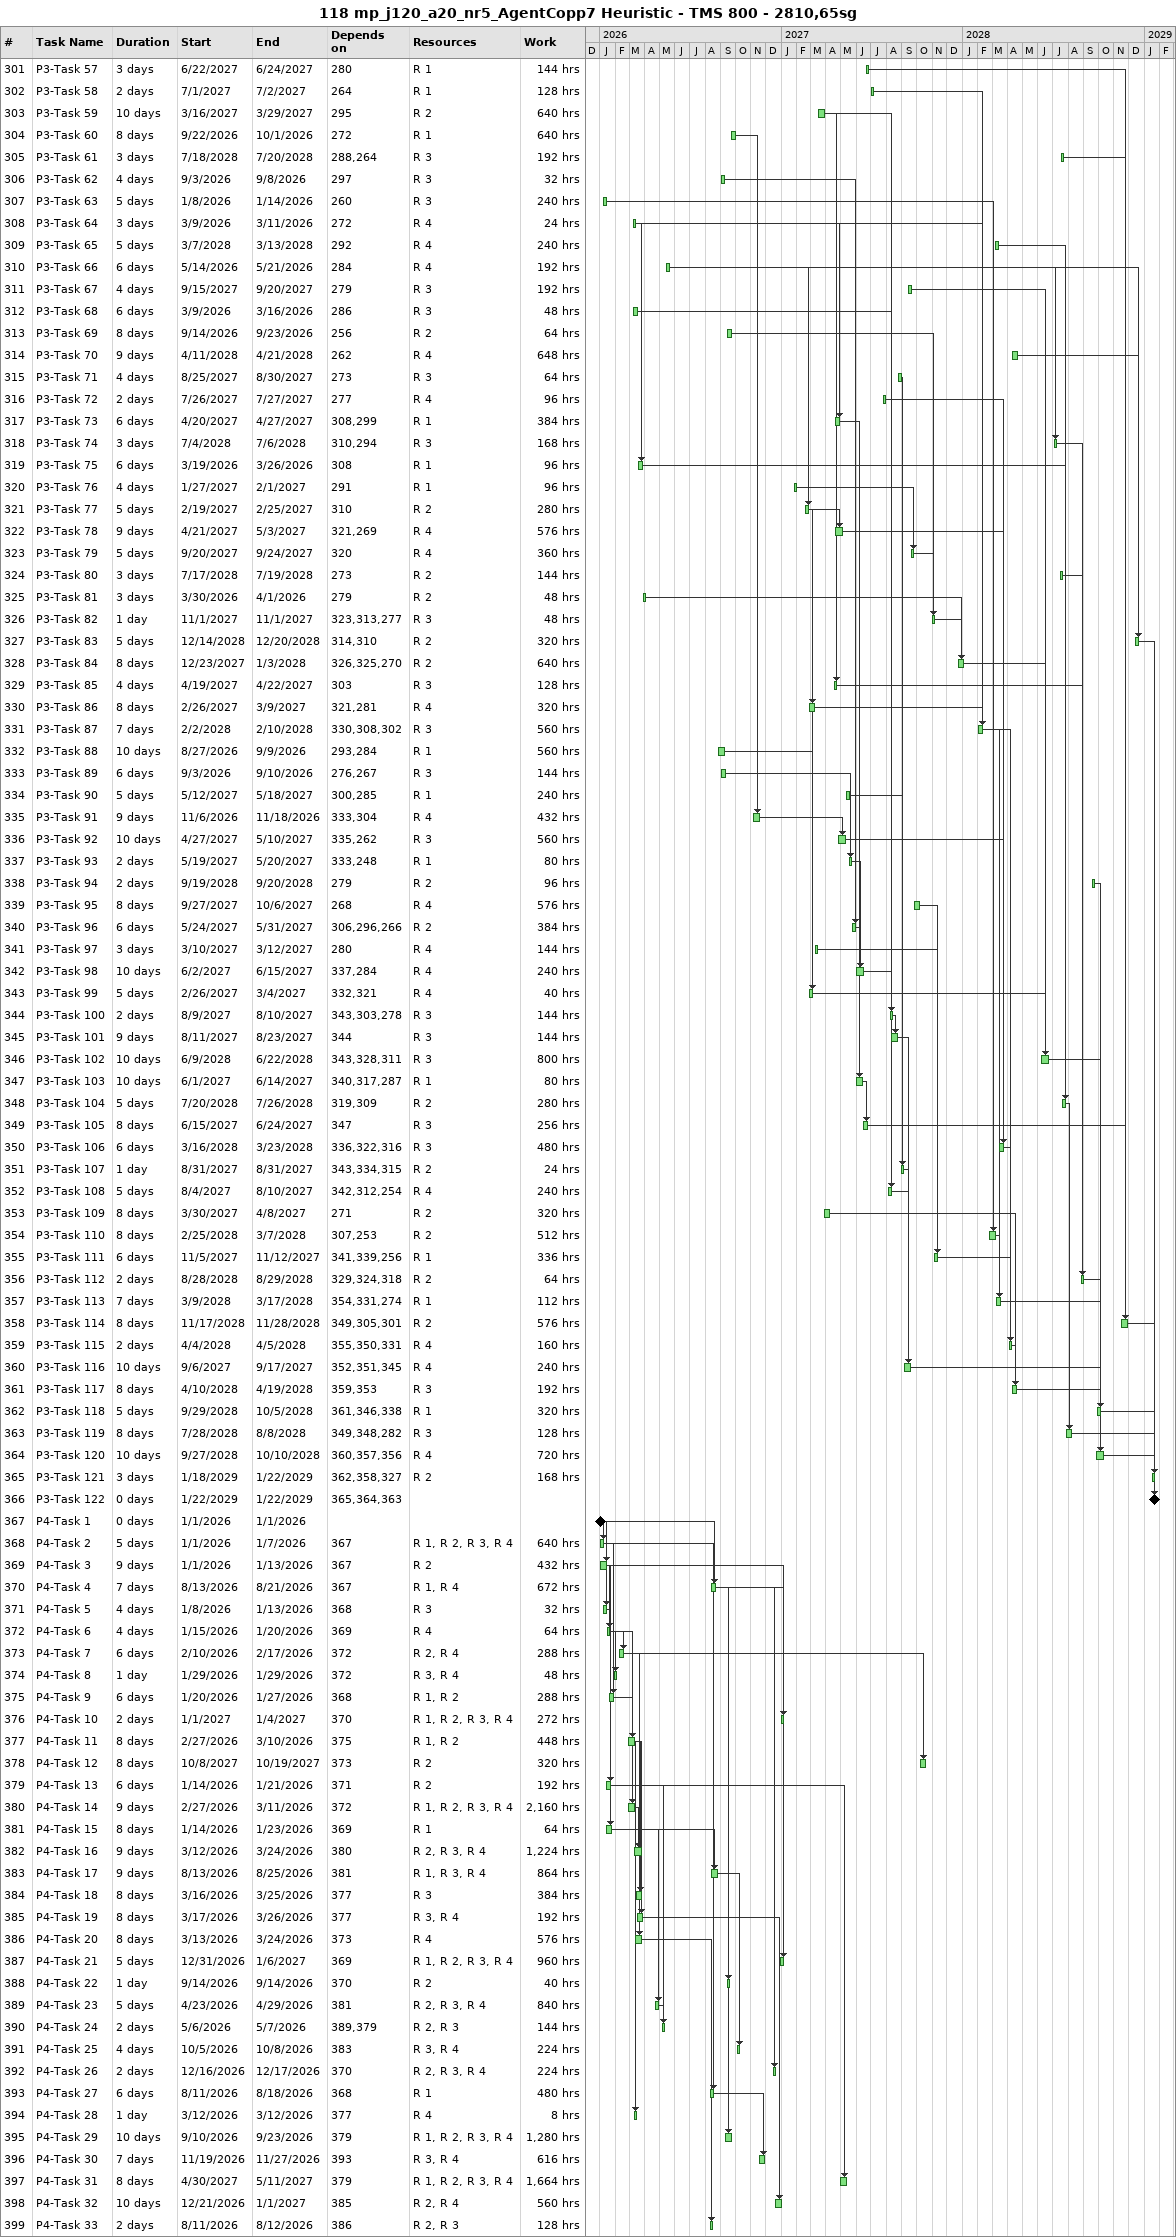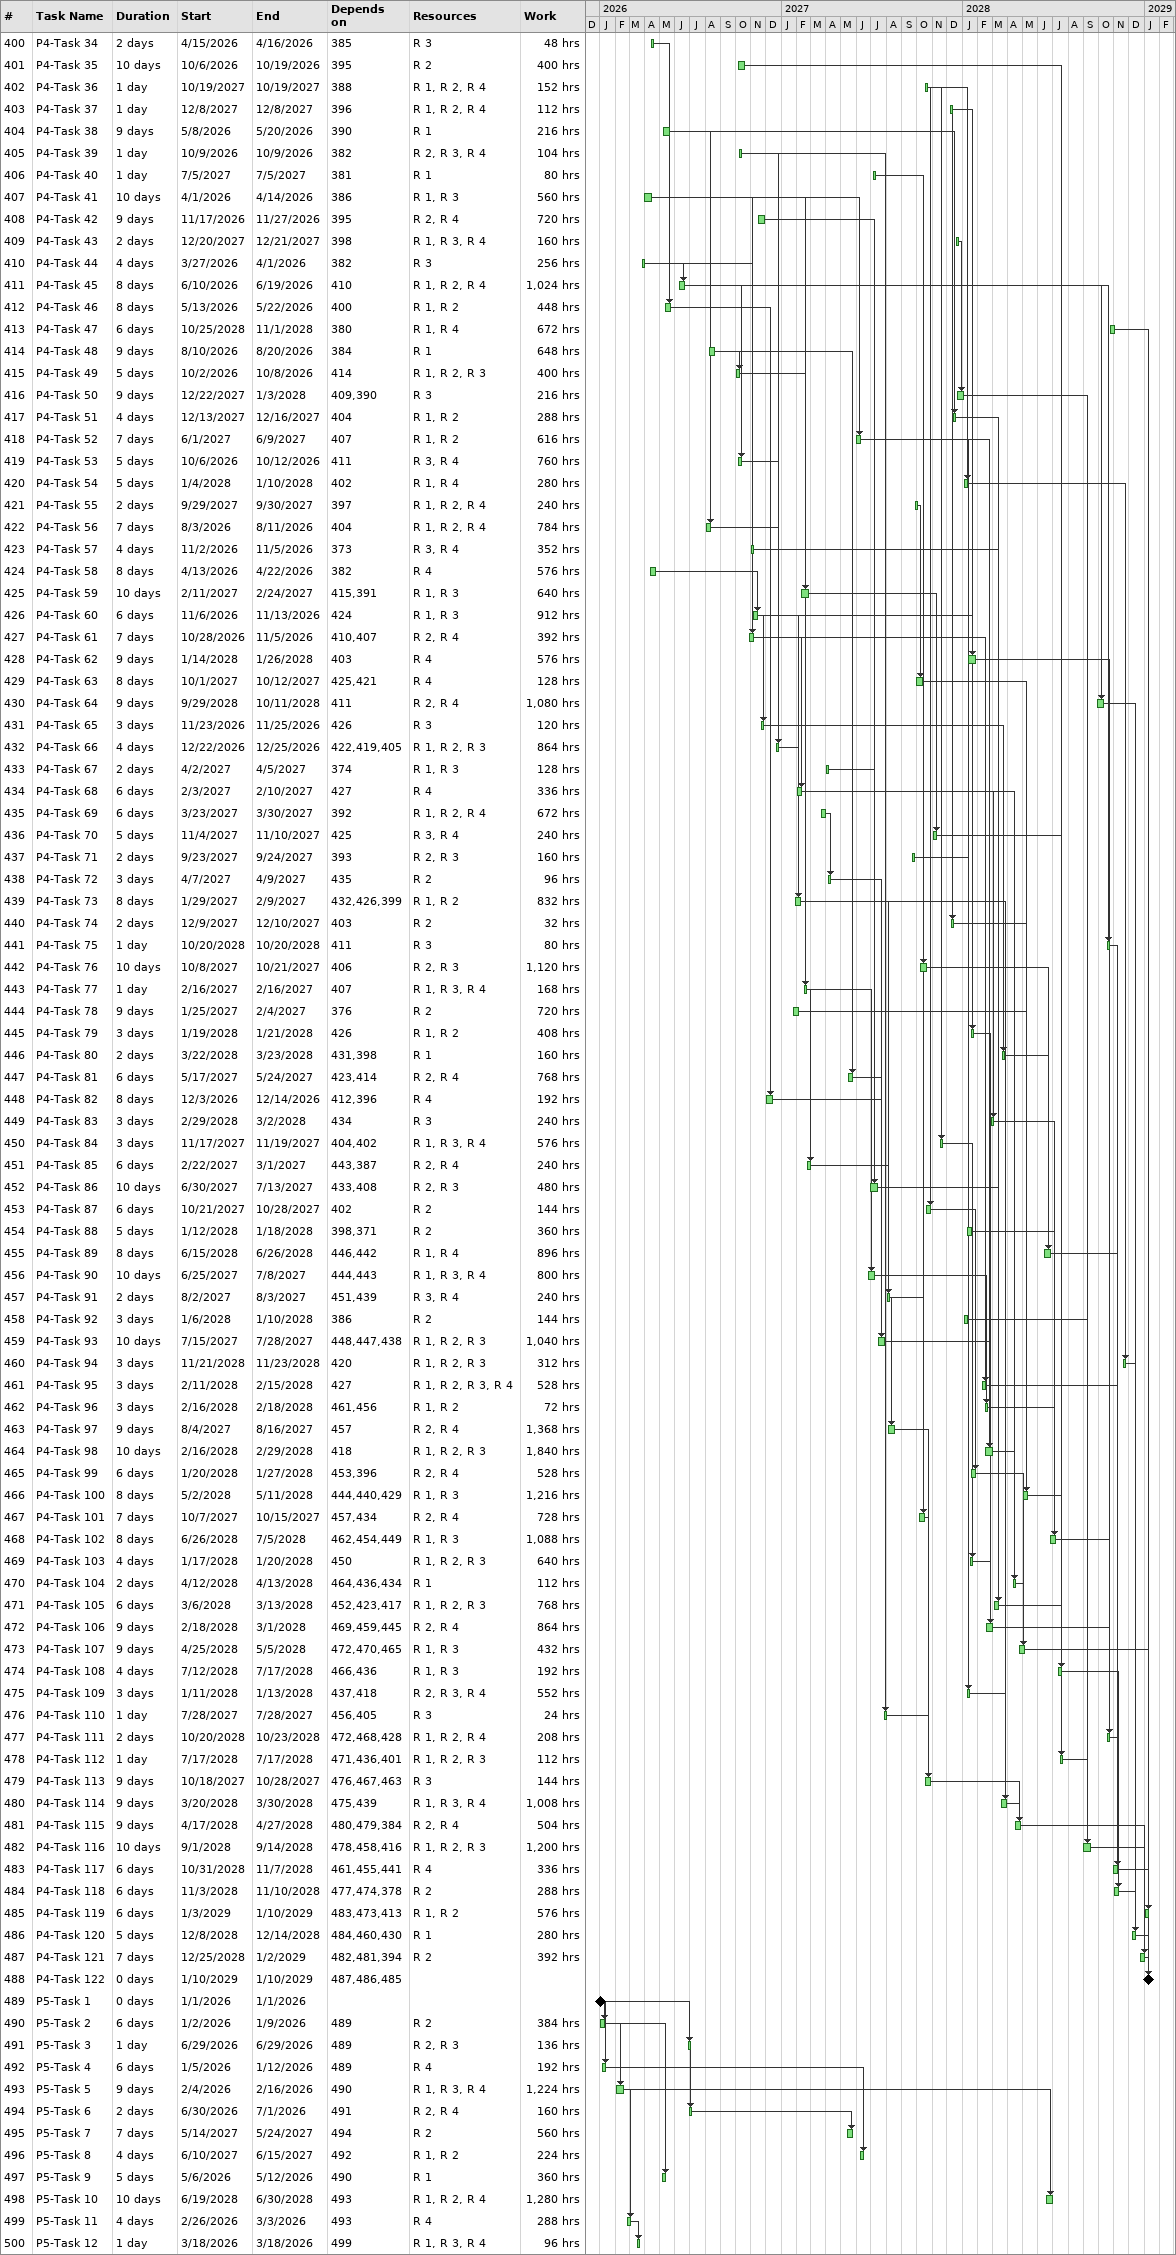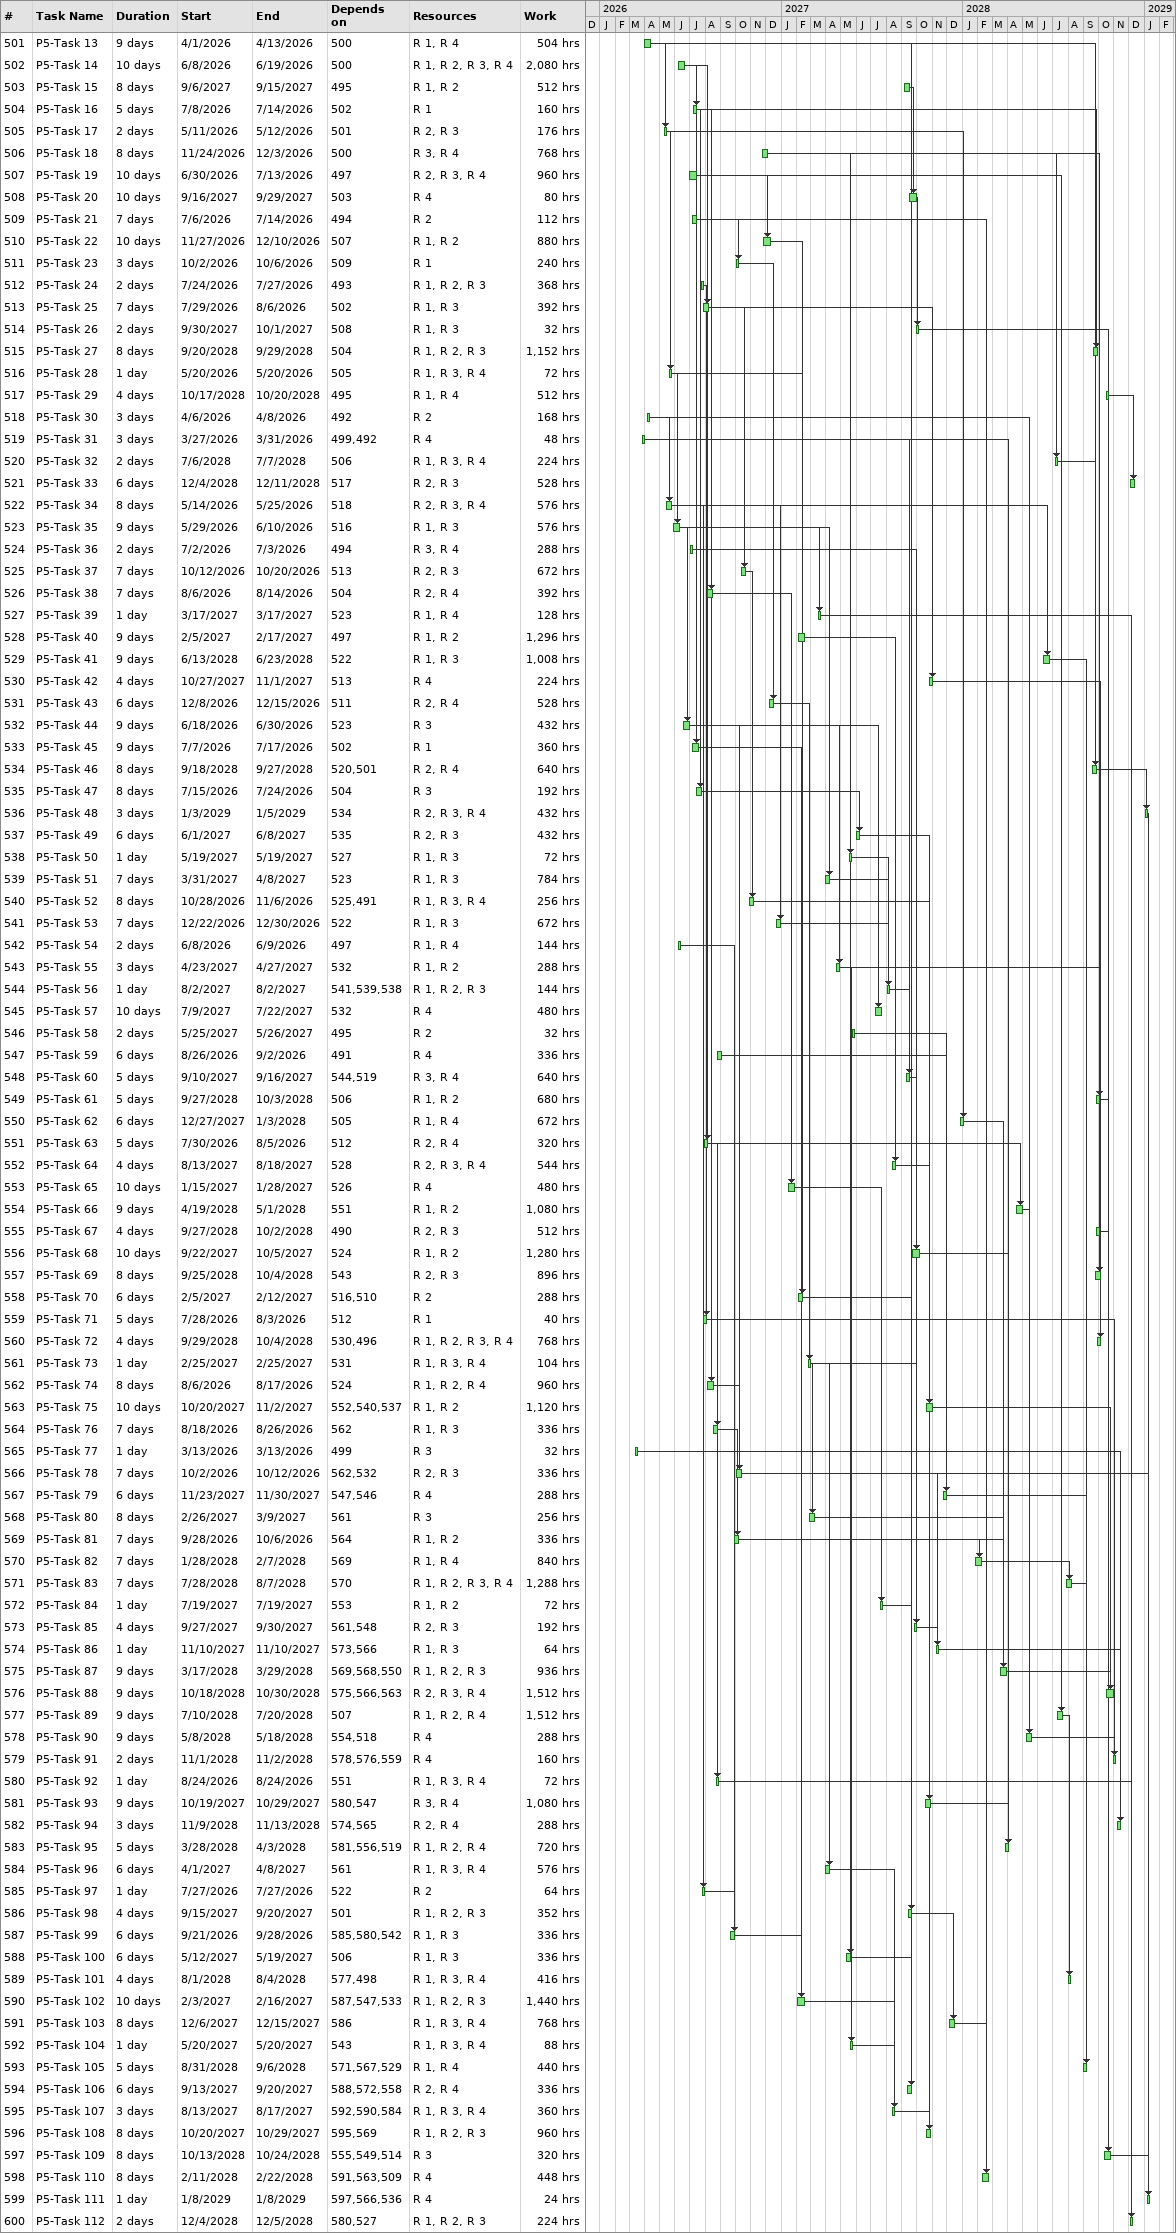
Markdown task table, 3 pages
118 mp_j120_a20_nr5_AgentCopp7 Heuristic - TMS 800 - 2810,65sg

| ID | Task | Duration | Start | Finish | Predecessors | Resources | Work (h) |
|---|---|---|---|---|---|---|---|
| 301 | P3-Task 57 | 3d | 2027-06-22 | 2027-06-24 | 280 | R 1 | 144 |
| 302 | P3-Task 58 | 2d | 2027-07-01 | 2027-07-02 | 264 | R 1 | 128 |
| 303 | P3-Task 59 | 10d | 2027-03-16 | 2027-03-29 | 295 | R 2 | 640 |
| 304 | P3-Task 60 | 8d | 2026-09-22 | 2026-10-01 | 272 | R 1 | 640 |
| 305 | P3-Task 61 | 3d | 2028-07-18 | 2028-07-20 | 288, 264 | R 3 | 192 |
| 306 | P3-Task 62 | 4d | 2026-09-03 | 2026-09-08 | 297 | R 3 | 32 |
| 307 | P3-Task 63 | 5d | 2026-01-08 | 2026-01-14 | 260 | R 3 | 240 |
| 308 | P3-Task 64 | 3d | 2026-03-09 | 2026-03-11 | 272 | R 4 | 24 |
| 309 | P3-Task 65 | 5d | 2028-03-07 | 2028-03-13 | 292 | R 4 | 240 |
| 310 | P3-Task 66 | 6d | 2026-05-14 | 2026-05-21 | 284 | R 4 | 192 |
| 311 | P3-Task 67 | 4d | 2027-09-15 | 2027-09-20 | 279 | R 3 | 192 |
| 312 | P3-Task 68 | 6d | 2026-03-09 | 2026-03-16 | 286 | R 3 | 48 |
| 313 | P3-Task 69 | 8d | 2026-09-14 | 2026-09-23 | 256 | R 2 | 64 |
| 314 | P3-Task 70 | 9d | 2028-04-11 | 2028-04-21 | 262 | R 4 | 648 |
| 315 | P3-Task 71 | 4d | 2027-08-25 | 2027-08-30 | 273 | R 3 | 64 |
| 316 | P3-Task 72 | 2d | 2027-07-26 | 2027-07-27 | 277 | R 4 | 96 |
| 317 | P3-Task 73 | 6d | 2027-04-20 | 2027-04-27 | 308, 299 | R 1 | 384 |
| 318 | P3-Task 74 | 3d | 2028-07-04 | 2028-07-06 | 310, 294 | R 3 | 168 |
| 319 | P3-Task 75 | 6d | 2026-03-19 | 2026-03-26 | 308 | R 1 | 96 |
| 320 | P3-Task 76 | 4d | 2027-01-27 | 2027-02-01 | 291 | R 1 | 96 |
| 321 | P3-Task 77 | 5d | 2027-02-19 | 2027-02-25 | 310 | R 2 | 280 |
| 322 | P3-Task 78 | 9d | 2027-04-21 | 2027-05-03 | 321, 269 | R 4 | 576 |
| 323 | P3-Task 79 | 5d | 2027-09-20 | 2027-09-24 | 320 | R 4 | 360 |
| 324 | P3-Task 80 | 3d | 2028-07-17 | 2028-07-19 | 273 | R 2 | 144 |
| 325 | P3-Task 81 | 3d | 2026-03-30 | 2026-04-01 | 279 | R 2 | 48 |
| 326 | P3-Task 82 | 1d | 2027-11-01 | 2027-11-01 | 323, 313, 277 | R 3 | 48 |
| 327 | P3-Task 83 | 5d | 2028-12-14 | 2028-12-20 | 314, 310 | R 2 | 320 |
| 328 | P3-Task 84 | 8d | 2027-12-23 | 2028-01-03 | 326, 325, 270 | R 2 | 640 |
| 329 | P3-Task 85 | 4d | 2027-04-19 | 2027-04-22 | 303 | R 3 | 128 |
| 330 | P3-Task 86 | 8d | 2027-02-26 | 2027-03-09 | 321, 281 | R 4 | 320 |
| 331 | P3-Task 87 | 7d | 2028-02-02 | 2028-02-10 | 330, 308, 302 | R 3 | 560 |
| 332 | P3-Task 88 | 10d | 2026-08-27 | 2026-09-09 | 293, 284 | R 1 | 560 |
| 333 | P3-Task 89 | 6d | 2026-09-03 | 2026-09-10 | 276, 267 | R 3 | 144 |
| 334 | P3-Task 90 | 5d | 2027-05-12 | 2027-05-18 | 300, 285 | R 1 | 240 |
| 335 | P3-Task 91 | 9d | 2026-11-06 | 2026-11-18 | 333, 304 | R 4 | 432 |
| 336 | P3-Task 92 | 10d | 2027-04-27 | 2027-05-10 | 335, 262 | R 3 | 560 |
| 337 | P3-Task 93 | 2d | 2027-05-19 | 2027-05-20 | 333, 248 | R 1 | 80 |
| 338 | P3-Task 94 | 2d | 2028-09-19 | 2028-09-20 | 279 | R 2 | 96 |
| 339 | P3-Task 95 | 8d | 2027-09-27 | 2027-10-06 | 268 | R 4 | 576 |
| 340 | P3-Task 96 | 6d | 2027-05-24 | 2027-05-31 | 306, 296, 266 | R 2 | 384 |
| 341 | P3-Task 97 | 3d | 2027-03-10 | 2027-03-12 | 280 | R 4 | 144 |
| 342 | P3-Task 98 | 10d | 2027-06-02 | 2027-06-15 | 337, 284 | R 4 | 240 |
| 343 | P3-Task 99 | 5d | 2027-02-26 | 2027-03-04 | 332, 321 | R 4 | 40 |
| 344 | P3-Task 100 | 2d | 2027-08-09 | 2027-08-10 | 343, 303, 278 | R 3 | 144 |
| 345 | P3-Task 101 | 9d | 2027-08-11 | 2027-08-23 | 344 | R 3 | 144 |
| 346 | P3-Task 102 | 10d | 2028-06-09 | 2028-06-22 | 343, 328, 311 | R 3 | 800 |
| 347 | P3-Task 103 | 10d | 2027-06-01 | 2027-06-14 | 340, 317, 287 | R 1 | 80 |
| 348 | P3-Task 104 | 5d | 2028-07-20 | 2028-07-26 | 319, 309 | R 2 | 280 |
| 349 | P3-Task 105 | 8d | 2027-06-15 | 2027-06-24 | 347 | R 3 | 256 |
| 350 | P3-Task 106 | 6d | 2028-03-16 | 2028-03-23 | 336, 322, 316 | R 3 | 480 |
| 351 | P3-Task 107 | 1d | 2027-08-31 | 2027-08-31 | 343, 334, 315 | R 2 | 24 |
| 352 | P3-Task 108 | 5d | 2027-08-04 | 2027-08-10 | 342, 312, 254 | R 4 | 240 |
| 353 | P3-Task 109 | 8d | 2027-03-30 | 2027-04-08 | 271 | R 2 | 320 |
| 354 | P3-Task 110 | 8d | 2028-02-25 | 2028-03-07 | 307, 253 | R 2 | 512 |
| 355 | P3-Task 111 | 6d | 2027-11-05 | 2027-11-12 | 341, 339, 256 | R 1 | 336 |
| 356 | P3-Task 112 | 2d | 2028-08-28 | 2028-08-29 | 329, 324, 318 | R 2 | 64 |
| 357 | P3-Task 113 | 7d | 2028-03-09 | 2028-03-17 | 354, 331, 274 | R 1 | 112 |
| 358 | P3-Task 114 | 8d | 2028-11-17 | 2028-11-28 | 349, 305, 301 | R 2 | 576 |
| 359 | P3-Task 115 | 2d | 2028-04-04 | 2028-04-05 | 355, 350, 331 | R 4 | 160 |
| 360 | P3-Task 116 | 10d | 2027-09-06 | 2027-09-17 | 352, 351, 345 | R 4 | 240 |
| 361 | P3-Task 117 | 8d | 2028-04-10 | 2028-04-19 | 359, 353 | R 3 | 192 |
| 362 | P3-Task 118 | 5d | 2028-09-29 | 2028-10-05 | 361, 346, 338 | R 1 | 320 |
| 363 | P3-Task 119 | 8d | 2028-07-28 | 2028-08-08 | 349, 348, 282 | R 3 | 128 |
| 364 | P3-Task 120 | 10d | 2028-09-27 | 2028-10-10 | 360, 357, 356 | R 4 | 720 |
| 365 | P3-Task 121 | 3d | 2029-01-18 | 2029-01-22 | 362, 358, 327 | R 2 | 168 |
| 366 | P3-Task 122 | 0d | 2029-01-22 | 2029-01-22 | 365, 364, 363 |  |  |
| 367 | P4-Task 1 | 0d | 2026-01-01 | 2026-01-01 |  |  |  |
| 368 | P4-Task 2 | 5d | 2026-01-01 | 2026-01-07 | 367 | R 1, R 2, R 3, R 4 | 640 |
| 369 | P4-Task 3 | 9d | 2026-01-01 | 2026-01-13 | 367 | R 2 | 432 |
| 370 | P4-Task 4 | 7d | 2026-08-13 | 2026-08-21 | 367 | R 1, R 4 | 672 |
| 371 | P4-Task 5 | 4d | 2026-01-08 | 2026-01-13 | 368 | R 3 | 32 |
| 372 | P4-Task 6 | 4d | 2026-01-15 | 2026-01-20 | 369 | R 4 | 64 |
| 373 | P4-Task 7 | 6d | 2026-02-10 | 2026-02-17 | 372 | R 2, R 4 | 288 |
| 374 | P4-Task 8 | 1d | 2026-01-29 | 2026-01-29 | 372 | R 3, R 4 | 48 |
| 375 | P4-Task 9 | 6d | 2026-01-20 | 2026-01-27 | 368 | R 1, R 2 | 288 |
| 376 | P4-Task 10 | 2d | 2027-01-01 | 2027-01-04 | 370 | R 1, R 2, R 3, R 4 | 272 |
| 377 | P4-Task 11 | 8d | 2026-02-27 | 2026-03-10 | 375 | R 1, R 2 | 448 |
| 378 | P4-Task 12 | 8d | 2027-10-08 | 2027-10-19 | 373 | R 2 | 320 |
| 379 | P4-Task 13 | 6d | 2026-01-14 | 2026-01-21 | 371 | R 2 | 192 |
| 380 | P4-Task 14 | 9d | 2026-02-27 | 2026-03-11 | 372 | R 1, R 2, R 3, R 4 | 2160 |
| 381 | P4-Task 15 | 8d | 2026-01-14 | 2026-01-23 | 369 | R 1 | 64 |
| 382 | P4-Task 16 | 9d | 2026-03-12 | 2026-03-24 | 380 | R 2, R 3, R 4 | 1224 |
| 383 | P4-Task 17 | 9d | 2026-08-13 | 2026-08-25 | 381 | R 1, R 3, R 4 | 864 |
| 384 | P4-Task 18 | 8d | 2026-03-16 | 2026-03-25 | 377 | R 3 | 384 |
| 385 | P4-Task 19 | 8d | 2026-03-17 | 2026-03-26 | 377 | R 3, R 4 | 192 |
| 386 | P4-Task 20 | 8d | 2026-03-13 | 2026-03-24 | 373 | R 4 | 576 |
| 387 | P4-Task 21 | 5d | 2026-12-31 | 2027-01-06 | 369 | R 1, R 2, R 3, R 4 | 960 |
| 388 | P4-Task 22 | 1d | 2026-09-14 | 2026-09-14 | 370 | R 2 | 40 |
| 389 | P4-Task 23 | 5d | 2026-04-23 | 2026-04-29 | 381 | R 2, R 3, R 4 | 840 |
| 390 | P4-Task 24 | 2d | 2026-05-06 | 2026-05-07 | 389, 379 | R 2, R 3 | 144 |
| 391 | P4-Task 25 | 4d | 2026-10-05 | 2026-10-08 | 383 | R 3, R 4 | 224 |
| 392 | P4-Task 26 | 2d | 2026-12-16 | 2026-12-17 | 370 | R 2, R 3, R 4 | 224 |
| 393 | P4-Task 27 | 6d | 2026-08-11 | 2026-08-18 | 368 | R 1 | 480 |
| 394 | P4-Task 28 | 1d | 2026-03-12 | 2026-03-12 | 377 | R 4 | 8 |
| 395 | P4-Task 29 | 10d | 2026-09-10 | 2026-09-23 | 379 | R 1, R 2, R 3, R 4 | 1280 |
| 396 | P4-Task 30 | 7d | 2026-11-19 | 2026-11-27 | 393 | R 3, R 4 | 616 |
| 397 | P4-Task 31 | 8d | 2027-04-30 | 2027-05-11 | 379 | R 1, R 2, R 3, R 4 | 1664 |
| 398 | P4-Task 32 | 10d | 2026-12-21 | 2027-01-01 | 385 | R 2, R 4 | 560 |
| 399 | P4-Task 33 | 2d | 2026-08-11 | 2026-08-12 | 386 | R 2, R 3 | 128 |
| 400 | P4-Task 34 | 2d | 2026-04-15 | 2026-04-16 | 385 | R 3 | 48 |
| 401 | P4-Task 35 | 10d | 2026-10-06 | 2026-10-19 | 395 | R 2 | 400 |
| 402 | P4-Task 36 | 1d | 2027-10-19 | 2027-10-19 | 388 | R 1, R 2, R 4 | 152 |
| 403 | P4-Task 37 | 1d | 2027-12-08 | 2027-12-08 | 396 | R 1, R 2, R 4 | 112 |
| 404 | P4-Task 38 | 9d | 2026-05-08 | 2026-05-20 | 390 | R 1 | 216 |
| 405 | P4-Task 39 | 1d | 2026-10-09 | 2026-10-09 | 382 | R 2, R 3, R 4 | 104 |
| 406 | P4-Task 40 | 1d | 2027-07-05 | 2027-07-05 | 381 | R 1 | 80 |
| 407 | P4-Task 41 | 10d | 2026-04-01 | 2026-04-14 | 386 | R 1, R 3 | 560 |
| 408 | P4-Task 42 | 9d | 2026-11-17 | 2026-11-27 | 395 | R 2, R 4 | 720 |
| 409 | P4-Task 43 | 2d | 2027-12-20 | 2027-12-21 | 398 | R 1, R 3, R 4 | 160 |
| 410 | P4-Task 44 | 4d | 2026-03-27 | 2026-04-01 | 382 | R 3 | 256 |
| 411 | P4-Task 45 | 8d | 2026-06-10 | 2026-06-19 | 410 | R 1, R 2, R 4 | 1024 |
| 412 | P4-Task 46 | 8d | 2026-05-13 | 2026-05-22 | 400 | R 1, R 2 | 448 |
| 413 | P4-Task 47 | 6d | 2028-10-25 | 2028-11-01 | 380 | R 1, R 4 | 672 |
| 414 | P4-Task 48 | 9d | 2026-08-10 | 2026-08-20 | 384 | R 1 | 648 |
| 415 | P4-Task 49 | 5d | 2026-10-02 | 2026-10-08 | 414 | R 1, R 2, R 3 | 400 |
| 416 | P4-Task 50 | 9d | 2027-12-22 | 2028-01-03 | 409, 390 | R 3 | 216 |
| 417 | P4-Task 51 | 4d | 2027-12-13 | 2027-12-16 | 404 | R 1, R 2 | 288 |
| 418 | P4-Task 52 | 7d | 2027-06-01 | 2027-06-09 | 407 | R 1, R 2 | 616 |
| 419 | P4-Task 53 | 5d | 2026-10-06 | 2026-10-12 | 411 | R 3, R 4 | 760 |
| 420 | P4-Task 54 | 5d | 2028-01-04 | 2028-01-10 | 402 | R 1, R 4 | 280 |
| 421 | P4-Task 55 | 2d | 2027-09-29 | 2027-09-30 | 397 | R 1, R 2, R 4 | 240 |
| 422 | P4-Task 56 | 7d | 2026-08-03 | 2026-08-11 | 404 | R 1, R 2, R 4 | 784 |
| 423 | P4-Task 57 | 4d | 2026-11-02 | 2026-11-05 | 373 | R 3, R 4 | 352 |
| 424 | P4-Task 58 | 8d | 2026-04-13 | 2026-04-22 | 382 | R 4 | 576 |
| 425 | P4-Task 59 | 10d | 2027-02-11 | 2027-02-24 | 415, 391 | R 1, R 3 | 640 |
| 426 | P4-Task 60 | 6d | 2026-11-06 | 2026-11-13 | 424 | R 1, R 3 | 912 |
| 427 | P4-Task 61 | 7d | 2026-10-28 | 2026-11-05 | 410, 407 | R 2, R 4 | 392 |
| 428 | P4-Task 62 | 9d | 2028-01-14 | 2028-01-26 | 403 | R 4 | 576 |
| 429 | P4-Task 63 | 8d | 2027-10-01 | 2027-10-12 | 425, 421 | R 4 | 128 |
| 430 | P4-Task 64 | 9d | 2028-09-29 | 2028-10-11 | 411 | R 2, R 4 | 1080 |
| 431 | P4-Task 65 | 3d | 2026-11-23 | 2026-11-25 | 426 | R 3 | 120 |
| 432 | P4-Task 66 | 4d | 2026-12-22 | 2026-12-25 | 422, 419, 405 | R 1, R 2, R 3 | 864 |
| 433 | P4-Task 67 | 2d | 2027-04-02 | 2027-04-05 | 374 | R 1, R 3 | 128 |
| 434 | P4-Task 68 | 6d | 2027-02-03 | 2027-02-10 | 427 | R 4 | 336 |
| 435 | P4-Task 69 | 6d | 2027-03-23 | 2027-03-30 | 392 | R 1, R 2, R 4 | 672 |
| 436 | P4-Task 70 | 5d | 2027-11-04 | 2027-11-10 | 425 | R 3, R 4 | 240 |
| 437 | P4-Task 71 | 2d | 2027-09-23 | 2027-09-24 | 393 | R 2, R 3 | 160 |
| 438 | P4-Task 72 | 3d | 2027-04-07 | 2027-04-09 | 435 | R 2 | 96 |
| 439 | P4-Task 73 | 8d | 2027-01-29 | 2027-02-09 | 432, 426, 399 | R 1, R 2 | 832 |
| 440 | P4-Task 74 | 2d | 2027-12-09 | 2027-12-10 | 403 | R 2 | 32 |
| 441 | P4-Task 75 | 1d | 2028-10-20 | 2028-10-20 | 411 | R 3 | 80 |
| 442 | P4-Task 76 | 10d | 2027-10-08 | 2027-10-21 | 406 | R 2, R 3 | 1120 |
| 443 | P4-Task 77 | 1d | 2027-02-16 | 2027-02-16 | 407 | R 1, R 3, R 4 | 168 |
| 444 | P4-Task 78 | 9d | 2027-01-25 | 2027-02-04 | 376 | R 2 | 720 |
| 445 | P4-Task 79 | 3d | 2028-01-19 | 2028-01-21 | 426 | R 1, R 2 | 408 |
| 446 | P4-Task 80 | 2d | 2028-03-22 | 2028-03-23 | 431, 398 | R 1 | 160 |
| 447 | P4-Task 81 | 6d | 2027-05-17 | 2027-05-24 | 423, 414 | R 2, R 4 | 768 |
| 448 | P4-Task 82 | 8d | 2026-12-03 | 2026-12-14 | 412, 396 | R 4 | 192 |
| 449 | P4-Task 83 | 3d | 2028-02-29 | 2028-03-02 | 434 | R 3 | 240 |
| 450 | P4-Task 84 | 3d | 2027-11-17 | 2027-11-19 | 404, 402 | R 1, R 3, R 4 | 576 |
| 451 | P4-Task 85 | 6d | 2027-02-22 | 2027-03-01 | 443, 387 | R 2, R 4 | 240 |
| 452 | P4-Task 86 | 10d | 2027-06-30 | 2027-07-13 | 433, 408 | R 2, R 3 | 480 |
| 453 | P4-Task 87 | 6d | 2027-10-21 | 2027-10-28 | 402 | R 2 | 144 |
| 454 | P4-Task 88 | 5d | 2028-01-12 | 2028-01-18 | 398, 371 | R 2 | 360 |
| 455 | P4-Task 89 | 8d | 2028-06-15 | 2028-06-26 | 446, 442 | R 1, R 4 | 896 |
| 456 | P4-Task 90 | 10d | 2027-06-25 | 2027-07-08 | 444, 443 | R 1, R 3, R 4 | 800 |
| 457 | P4-Task 91 | 2d | 2027-08-02 | 2027-08-03 | 451, 439 | R 3, R 4 | 240 |
| 458 | P4-Task 92 | 3d | 2028-01-06 | 2028-01-10 | 386 | R 2 | 144 |
| 459 | P4-Task 93 | 10d | 2027-07-15 | 2027-07-28 | 448, 447, 438 | R 1, R 2, R 3 | 1040 |
| 460 | P4-Task 94 | 3d | 2028-11-21 | 2028-11-23 | 420 | R 1, R 2, R 3 | 312 |
| 461 | P4-Task 95 | 3d | 2028-02-11 | 2028-02-15 | 427 | R 1, R 2, R 3, R 4 | 528 |
| 462 | P4-Task 96 | 3d | 2028-02-16 | 2028-02-18 | 461, 456 | R 1, R 2 | 72 |
| 463 | P4-Task 97 | 9d | 2027-08-04 | 2027-08-16 | 457 | R 2, R 4 | 1368 |
| 464 | P4-Task 98 | 10d | 2028-02-16 | 2028-02-29 | 418 | R 1, R 2, R 3 | 1840 |
| 465 | P4-Task 99 | 6d | 2028-01-20 | 2028-01-27 | 453, 396 | R 2, R 4 | 528 |
| 466 | P4-Task 100 | 8d | 2028-05-02 | 2028-05-11 | 444, 440, 429 | R 1, R 3 | 1216 |
| 467 | P4-Task 101 | 7d | 2027-10-07 | 2027-10-15 | 457, 434 | R 2, R 4 | 728 |
| 468 | P4-Task 102 | 8d | 2028-06-26 | 2028-07-05 | 462, 454, 449 | R 1, R 3 | 1088 |
| 469 | P4-Task 103 | 4d | 2028-01-17 | 2028-01-20 | 450 | R 1, R 2, R 3 | 640 |
| 470 | P4-Task 104 | 2d | 2028-04-12 | 2028-04-13 | 464, 436, 434 | R 1 | 112 |
| 471 | P4-Task 105 | 6d | 2028-03-06 | 2028-03-13 | 452, 423, 417 | R 1, R 2, R 3 | 768 |
| 472 | P4-Task 106 | 9d | 2028-02-18 | 2028-03-01 | 469, 459, 445 | R 2, R 4 | 864 |
| 473 | P4-Task 107 | 9d | 2028-04-25 | 2028-05-05 | 472, 470, 465 | R 1, R 3 | 432 |
| 474 | P4-Task 108 | 4d | 2028-07-12 | 2028-07-17 | 466, 436 | R 1, R 3 | 192 |
| 475 | P4-Task 109 | 3d | 2028-01-11 | 2028-01-13 | 437, 418 | R 2, R 3, R 4 | 552 |
| 476 | P4-Task 110 | 1d | 2027-07-28 | 2027-07-28 | 456, 405 | R 3 | 24 |
| 477 | P4-Task 111 | 2d | 2028-10-20 | 2028-10-23 | 472, 468, 428 | R 1, R 2, R 4 | 208 |
| 478 | P4-Task 112 | 1d | 2028-07-17 | 2028-07-17 | 471, 436, 401 | R 1, R 2, R 3 | 112 |
| 479 | P4-Task 113 | 9d | 2027-10-18 | 2027-10-28 | 476, 467, 463 | R 3 | 144 |
| 480 | P4-Task 114 | 9d | 2028-03-20 | 2028-03-30 | 475, 439 | R 1, R 3, R 4 | 1008 |
| 481 | P4-Task 115 | 9d | 2028-04-17 | 2028-04-27 | 480, 479, 384 | R 2, R 4 | 504 |
| 482 | P4-Task 116 | 10d | 2028-09-01 | 2028-09-14 | 478, 458, 416 | R 1, R 2, R 3 | 1200 |
| 483 | P4-Task 117 | 6d | 2028-10-31 | 2028-11-07 | 461, 455, 441 | R 4 | 336 |
| 484 | P4-Task 118 | 6d | 2028-11-03 | 2028-11-10 | 477, 474, 378 | R 2 | 288 |
| 485 | P4-Task 119 | 6d | 2029-01-03 | 2029-01-10 | 483, 473, 413 | R 1, R 2 | 576 |
| 486 | P4-Task 120 | 5d | 2028-12-08 | 2028-12-14 | 484, 460, 430 | R 1 | 280 |
| 487 | P4-Task 121 | 7d | 2028-12-25 | 2029-01-02 | 482, 481, 394 | R 2 | 392 |
| 488 | P4-Task 122 | 0d | 2029-01-10 | 2029-01-10 | 487, 486, 485 |  |  |
| 489 | P5-Task 1 | 0d | 2026-01-01 | 2026-01-01 |  |  |  |
| 490 | P5-Task 2 | 6d | 2026-01-02 | 2026-01-09 | 489 | R 2 | 384 |
| 491 | P5-Task 3 | 1d | 2026-06-29 | 2026-06-29 | 489 | R 2, R 3 | 136 |
| 492 | P5-Task 4 | 6d | 2026-01-05 | 2026-01-12 | 489 | R 4 | 192 |
| 493 | P5-Task 5 | 9d | 2026-02-04 | 2026-02-16 | 490 | R 1, R 3, R 4 | 1224 |
| 494 | P5-Task 6 | 2d | 2026-06-30 | 2026-07-01 | 491 | R 2, R 4 | 160 |
| 495 | P5-Task 7 | 7d | 2027-05-14 | 2027-05-24 | 494 | R 2 | 560 |
| 496 | P5-Task 8 | 4d | 2027-06-10 | 2027-06-15 | 492 | R 1, R 2 | 224 |
| 497 | P5-Task 9 | 5d | 2026-05-06 | 2026-05-12 | 490 | R 1 | 360 |
| 498 | P5-Task 10 | 10d | 2028-06-19 | 2028-06-30 | 493 | R 1, R 2, R 4 | 1280 |
| 499 | P5-Task 11 | 4d | 2026-02-26 | 2026-03-03 | 493 | R 4 | 288 |
| 500 | P5-Task 12 | 1d | 2026-03-18 | 2026-03-18 | 499 | R 1, R 3, R 4 | 96 |
| 501 | P5-Task 13 | 9d | 2026-04-01 | 2026-04-13 | 500 | R 1, R 4 | 504 |
| 502 | P5-Task 14 | 10d | 2026-06-08 | 2026-06-19 | 500 | R 1, R 2, R 3, R 4 | 2080 |
| 503 | P5-Task 15 | 8d | 2027-09-06 | 2027-09-15 | 495 | R 1, R 2 | 512 |
| 504 | P5-Task 16 | 5d | 2026-07-08 | 2026-07-14 | 502 | R 1 | 160 |
| 505 | P5-Task 17 | 2d | 2026-05-11 | 2026-05-12 | 501 | R 2, R 3 | 176 |
| 506 | P5-Task 18 | 8d | 2026-11-24 | 2026-12-03 | 500 | R 3, R 4 | 768 |
| 507 | P5-Task 19 | 10d | 2026-06-30 | 2026-07-13 | 497 | R 2, R 3, R 4 | 960 |
| 508 | P5-Task 20 | 10d | 2027-09-16 | 2027-09-29 | 503 | R 4 | 80 |
| 509 | P5-Task 21 | 7d | 2026-07-06 | 2026-07-14 | 494 | R 2 | 112 |
| 510 | P5-Task 22 | 10d | 2026-11-27 | 2026-12-10 | 507 | R 1, R 2 | 880 |
| 511 | P5-Task 23 | 3d | 2026-10-02 | 2026-10-06 | 509 | R 1 | 240 |
| 512 | P5-Task 24 | 2d | 2026-07-24 | 2026-07-27 | 493 | R 1, R 2, R 3 | 368 |
| 513 | P5-Task 25 | 7d | 2026-07-29 | 2026-08-06 | 502 | R 1, R 3 | 392 |
| 514 | P5-Task 26 | 2d | 2027-09-30 | 2027-10-01 | 508 | R 1, R 3 | 32 |
| 515 | P5-Task 27 | 8d | 2028-09-20 | 2028-09-29 | 504 | R 1, R 2, R 3 | 1152 |
| 516 | P5-Task 28 | 1d | 2026-05-20 | 2026-05-20 | 505 | R 1, R 3, R 4 | 72 |
| 517 | P5-Task 29 | 4d | 2028-10-17 | 2028-10-20 | 495 | R 1, R 4 | 512 |
| 518 | P5-Task 30 | 3d | 2026-04-06 | 2026-04-08 | 492 | R 2 | 168 |
| 519 | P5-Task 31 | 3d | 2026-03-27 | 2026-03-31 | 499, 492 | R 4 | 48 |
| 520 | P5-Task 32 | 2d | 2028-07-06 | 2028-07-07 | 506 | R 1, R 3, R 4 | 224 |
| 521 | P5-Task 33 | 6d | 2028-12-04 | 2028-12-11 | 517 | R 2, R 3 | 528 |
| 522 | P5-Task 34 | 8d | 2026-05-14 | 2026-05-25 | 518 | R 2, R 3, R 4 | 576 |
| 523 | P5-Task 35 | 9d | 2026-05-29 | 2026-06-10 | 516 | R 1, R 3 | 576 |
| 524 | P5-Task 36 | 2d | 2026-07-02 | 2026-07-03 | 494 | R 3, R 4 | 288 |
| 525 | P5-Task 37 | 7d | 2026-10-12 | 2026-10-20 | 513 | R 2, R 3 | 672 |
| 526 | P5-Task 38 | 7d | 2026-08-06 | 2026-08-14 | 504 | R 2, R 4 | 392 |
| 527 | P5-Task 39 | 1d | 2027-03-17 | 2027-03-17 | 523 | R 1, R 4 | 128 |
| 528 | P5-Task 40 | 9d | 2027-02-05 | 2027-02-17 | 497 | R 1, R 2 | 1296 |
| 529 | P5-Task 41 | 9d | 2028-06-13 | 2028-06-23 | 522 | R 1, R 3 | 1008 |
| 530 | P5-Task 42 | 4d | 2027-10-27 | 2027-11-01 | 513 | R 4 | 224 |
| 531 | P5-Task 43 | 6d | 2026-12-08 | 2026-12-15 | 511 | R 2, R 4 | 528 |
| 532 | P5-Task 44 | 9d | 2026-06-18 | 2026-06-30 | 523 | R 3 | 432 |
| 533 | P5-Task 45 | 9d | 2026-07-07 | 2026-07-17 | 502 | R 1 | 360 |
| 534 | P5-Task 46 | 8d | 2028-09-18 | 2028-09-27 | 520, 501 | R 2, R 4 | 640 |
| 535 | P5-Task 47 | 8d | 2026-07-15 | 2026-07-24 | 504 | R 3 | 192 |
| 536 | P5-Task 48 | 3d | 2029-01-03 | 2029-01-05 | 534 | R 2, R 3, R 4 | 432 |
| 537 | P5-Task 49 | 6d | 2027-06-01 | 2027-06-08 | 535 | R 2, R 3 | 432 |
| 538 | P5-Task 50 | 1d | 2027-05-19 | 2027-05-19 | 527 | R 1, R 3 | 72 |
| 539 | P5-Task 51 | 7d | 2027-03-31 | 2027-04-08 | 523 | R 1, R 3 | 784 |
| 540 | P5-Task 52 | 8d | 2026-10-28 | 2026-11-06 | 525, 491 | R 1, R 3, R 4 | 256 |
| 541 | P5-Task 53 | 7d | 2026-12-22 | 2026-12-30 | 522 | R 1, R 3 | 672 |
| 542 | P5-Task 54 | 2d | 2026-06-08 | 2026-06-09 | 497 | R 1, R 4 | 144 |
| 543 | P5-Task 55 | 3d | 2027-04-23 | 2027-04-27 | 532 | R 1, R 2 | 288 |
| 544 | P5-Task 56 | 1d | 2027-08-02 | 2027-08-02 | 541, 539, 538 | R 1, R 2, R 3 | 144 |
| 545 | P5-Task 57 | 10d | 2027-07-09 | 2027-07-22 | 532 | R 4 | 480 |
| 546 | P5-Task 58 | 2d | 2027-05-25 | 2027-05-26 | 495 | R 2 | 32 |
| 547 | P5-Task 59 | 6d | 2026-08-26 | 2026-09-02 | 491 | R 4 | 336 |
| 548 | P5-Task 60 | 5d | 2027-09-10 | 2027-09-16 | 544, 519 | R 3, R 4 | 640 |
| 549 | P5-Task 61 | 5d | 2028-09-27 | 2028-10-03 | 506 | R 1, R 2 | 680 |
| 550 | P5-Task 62 | 6d | 2027-12-27 | 2028-01-03 | 505 | R 1, R 4 | 672 |
| 551 | P5-Task 63 | 5d | 2026-07-30 | 2026-08-05 | 512 | R 2, R 4 | 320 |
| 552 | P5-Task 64 | 4d | 2027-08-13 | 2027-08-18 | 528 | R 2, R 3, R 4 | 544 |
| 553 | P5-Task 65 | 10d | 2027-01-15 | 2027-01-28 | 526 | R 4 | 480 |
| 554 | P5-Task 66 | 9d | 2028-04-19 | 2028-05-01 | 551 | R 1, R 2 | 1080 |
| 555 | P5-Task 67 | 4d | 2028-09-27 | 2028-10-02 | 490 | R 2, R 3 | 512 |
| 556 | P5-Task 68 | 10d | 2027-09-22 | 2027-10-05 | 524 | R 1, R 2 | 1280 |
| 557 | P5-Task 69 | 8d | 2028-09-25 | 2028-10-04 | 543 | R 2, R 3 | 896 |
| 558 | P5-Task 70 | 6d | 2027-02-05 | 2027-02-12 | 516, 510 | R 2 | 288 |
| 559 | P5-Task 71 | 5d | 2026-07-28 | 2026-08-03 | 512 | R 1 | 40 |
| 560 | P5-Task 72 | 4d | 2028-09-29 | 2028-10-04 | 530, 496 | R 1, R 2, R 3, R 4 | 768 |
| 561 | P5-Task 73 | 1d | 2027-02-25 | 2027-02-25 | 531 | R 1, R 3, R 4 | 104 |
| 562 | P5-Task 74 | 8d | 2026-08-06 | 2026-08-17 | 524 | R 1, R 2, R 4 | 960 |
| 563 | P5-Task 75 | 10d | 2027-10-20 | 2027-11-02 | 552, 540, 537 | R 1, R 2 | 1120 |
| 564 | P5-Task 76 | 7d | 2026-08-18 | 2026-08-26 | 562 | R 1, R 3 | 336 |
| 565 | P5-Task 77 | 1d | 2026-03-13 | 2026-03-13 | 499 | R 3 | 32 |
| 566 | P5-Task 78 | 7d | 2026-10-02 | 2026-10-12 | 562, 532 | R 2, R 3 | 336 |
| 567 | P5-Task 79 | 6d | 2027-11-23 | 2027-11-30 | 547, 546 | R 4 | 288 |
| 568 | P5-Task 80 | 8d | 2027-02-26 | 2027-03-09 | 561 | R 3 | 256 |
| 569 | P5-Task 81 | 7d | 2026-09-28 | 2026-10-06 | 564 | R 1, R 2 | 336 |
| 570 | P5-Task 82 | 7d | 2028-01-28 | 2028-02-07 | 569 | R 1, R 4 | 840 |
| 571 | P5-Task 83 | 7d | 2028-07-28 | 2028-08-07 | 570 | R 1, R 2, R 3, R 4 | 1288 |
| 572 | P5-Task 84 | 1d | 2027-07-19 | 2027-07-19 | 553 | R 1, R 2 | 72 |
| 573 | P5-Task 85 | 4d | 2027-09-27 | 2027-09-30 | 561, 548 | R 2, R 3 | 192 |
| 574 | P5-Task 86 | 1d | 2027-11-10 | 2027-11-10 | 573, 566 | R 1, R 3 | 64 |
| 575 | P5-Task 87 | 9d | 2028-03-17 | 2028-03-29 | 569, 568, 550 | R 1, R 2, R 3 | 936 |
| 576 | P5-Task 88 | 9d | 2028-10-18 | 2028-10-30 | 575, 566, 563 | R 2, R 3, R 4 | 1512 |
| 577 | P5-Task 89 | 9d | 2028-07-10 | 2028-07-20 | 507 | R 1, R 2, R 4 | 1512 |
| 578 | P5-Task 90 | 9d | 2028-05-08 | 2028-05-18 | 554, 518 | R 4 | 288 |
| 579 | P5-Task 91 | 2d | 2028-11-01 | 2028-11-02 | 578, 576, 559 | R 4 | 160 |
| 580 | P5-Task 92 | 1d | 2026-08-24 | 2026-08-24 | 551 | R 1, R 3, R 4 | 72 |
| 581 | P5-Task 93 | 9d | 2027-10-19 | 2027-10-29 | 580, 547 | R 3, R 4 | 1080 |
| 582 | P5-Task 94 | 3d | 2028-11-09 | 2028-11-13 | 574, 565 | R 2, R 4 | 288 |
| 583 | P5-Task 95 | 5d | 2028-03-28 | 2028-04-03 | 581, 556, 519 | R 1, R 2, R 4 | 720 |
| 584 | P5-Task 96 | 6d | 2027-04-01 | 2027-04-08 | 561 | R 1, R 3, R 4 | 576 |
| 585 | P5-Task 97 | 1d | 2026-07-27 | 2026-07-27 | 522 | R 2 | 64 |
| 586 | P5-Task 98 | 4d | 2027-09-15 | 2027-09-20 | 501 | R 1, R 2, R 3 | 352 |
| 587 | P5-Task 99 | 6d | 2026-09-21 | 2026-09-28 | 585, 580, 542 | R 1, R 3 | 336 |
| 588 | P5-Task 100 | 6d | 2027-05-12 | 2027-05-19 | 506 | R 1, R 3 | 336 |
| 589 | P5-Task 101 | 4d | 2028-08-01 | 2028-08-04 | 577, 498 | R 1, R 3, R 4 | 416 |
| 590 | P5-Task 102 | 10d | 2027-02-03 | 2027-02-16 | 587, 547, 533 | R 1, R 2, R 3 | 1440 |
| 591 | P5-Task 103 | 8d | 2027-12-06 | 2027-12-15 | 586 | R 1, R 3, R 4 | 768 |
| 592 | P5-Task 104 | 1d | 2027-05-20 | 2027-05-20 | 543 | R 1, R 3, R 4 | 88 |
| 593 | P5-Task 105 | 5d | 2028-08-31 | 2028-09-06 | 571, 567, 529 | R 1, R 4 | 440 |
| 594 | P5-Task 106 | 6d | 2027-09-13 | 2027-09-20 | 588, 572, 558 | R 2, R 4 | 336 |
| 595 | P5-Task 107 | 3d | 2027-08-13 | 2027-08-17 | 592, 590, 584 | R 1, R 3, R 4 | 360 |
| 596 | P5-Task 108 | 8d | 2027-10-20 | 2027-10-29 | 595, 569 | R 1, R 2, R 3 | 960 |
| 597 | P5-Task 109 | 8d | 2028-10-13 | 2028-10-24 | 555, 549, 514 | R 3 | 320 |
| 598 | P5-Task 110 | 8d | 2028-02-11 | 2028-02-22 | 591, 563, 509 | R 4 | 448 |
| 599 | P5-Task 111 | 1d | 2029-01-08 | 2029-01-08 | 597, 566, 536 | R 4 | 24 |
| 600 | P5-Task 112 | 2d | 2028-12-04 | 2028-12-05 | 580, 527 | R 1, R 2, R 3 | 224 |
